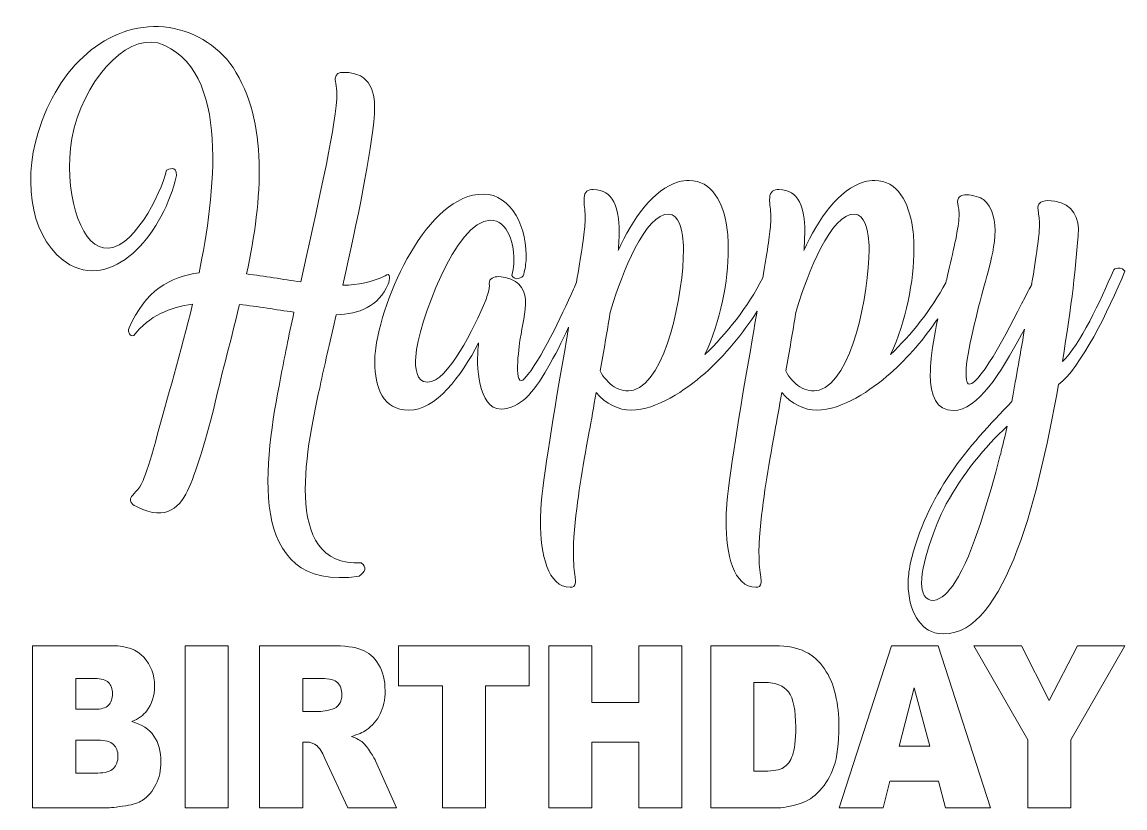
# Model space of a CAD drawing. Header units: inches. Extents: x 1.2 to 13.8, y -17.7 to -0.3.
# Drawn here: x 1.25 to 13.79, y -9.21 to -0.28 of the extents above; entities that cross this region are included whole.
import ezdxf

# ---------------------------------------------------------------- set-up
doc = ezdxf.new("R2010")
doc.units = ezdxf.units.IN
doc.header["$MEASUREMENT"] = 0
doc.layers.add('Layer 1', color=7, linetype='Continuous')

# ---------------------------------------------------------------- blocks, each defined once
blk = doc.blocks.new('block 3')
at = {"layer": 'Layer 1', "lineweight": 0}
for points in [[(11.67, -7.369), (12.263, -9.213), (11.752, -9.213), (11.673, -8.908), (11.118, -8.908), (11.041, -9.213), (10.543, -9.213), (11.137, -7.369), (11.67, -7.369)], [(11.572, -8.51), (11.397, -7.847), (11.225, -8.51), (11.572, -8.51)]]:
    blk.add_lwpolyline(points, dxfattribs=at)
blk = doc.blocks.new('block 4')
at = {"layer": 'Layer 1', "lineweight": 0}
for points, knots in [([(2.501, -8.232), (2.615, -8.263), (2.698, -8.318), (2.752, -8.396), (2.805, -8.473), (2.832, -8.571), (2.832, -8.688), (2.832, -8.784), (2.813, -8.87), (2.775, -8.946), (2.737, -9.022), (2.685, -9.083), (2.619, -9.127), (2.578, -9.155), (2.516, -9.175), (2.433, -9.187), (2.323, -9.204), (2.25, -9.213), (2.214, -9.213), (2.214, -9.213), (1.371, -9.213), (1.371, -9.213), (1.371, -9.213), (1.371, -7.369), (1.371, -7.369), (1.371, -7.369), (2.285, -7.369), (2.285, -7.369), (2.438, -7.369), (2.555, -7.413), (2.636, -7.501), (2.718, -7.589), (2.759, -7.698), (2.759, -7.828), (2.759, -7.937), (2.73, -8.03), (2.671, -8.108), (2.633, -8.16), (2.576, -8.201), (2.501, -8.232)], [0, 0, 0, 0, 1, 1, 1, 2, 2, 2, 3, 3, 3, 4, 4, 4, 5, 5, 5, 6, 6, 6, 7, 7, 7, 8, 8, 8, 9, 9, 9, 10, 10, 10, 11, 11, 11, 12, 12, 12, 13, 13, 13, 13]), ([(1.864, -8.092), (1.864, -8.092), (2.076, -8.092), (2.076, -8.092), (2.152, -8.092), (2.205, -8.077), (2.235, -8.046), (2.265, -8.015), (2.28, -7.971), (2.28, -7.913), (2.28, -7.86), (2.265, -7.818), (2.235, -7.788), (2.205, -7.757), (2.153, -7.742), (2.079, -7.742), (2.079, -7.742), (1.864, -7.742), (1.864, -7.742), (1.864, -7.742), (1.864, -8.092), (1.864, -8.092)], [0, 0, 0, 0, 1, 1, 1, 2, 2, 2, 3, 3, 3, 4, 4, 4, 5, 5, 5, 6, 6, 6, 7, 7, 7, 7]), ([(2.343, -8.624), (2.343, -8.569), (2.325, -8.526), (2.291, -8.493), (2.257, -8.459), (2.197, -8.443), (2.112, -8.443), (2.112, -8.443), (1.864, -8.443), (1.864, -8.443), (1.864, -8.443), (1.864, -8.816), (1.864, -8.816), (1.864, -8.816), (2.113, -8.816), (2.113, -8.816), (2.197, -8.816), (2.256, -8.799), (2.291, -8.764), (2.325, -8.729), (2.343, -8.683), (2.343, -8.624)], [0, 0, 0, 0, 1, 1, 1, 2, 2, 2, 3, 3, 3, 4, 4, 4, 5, 5, 5, 6, 6, 6, 7, 7, 7, 7])]:
    blk.add_open_spline(points, degree=3, knots=knots, dxfattribs=at)
blk = doc.blocks.new('block 7')
at = {"layer": 'Layer 1', "lineweight": 0}
for points, knots in [([(5.266, -4.049), (5.335, -3.399), (5.867, -2.236), (6.496, -2.236), (6.82, -2.236), (7.006, -2.634), (6.983, -2.992), (6.978, -3.054), (6.967, -3.112), (6.95, -3.167), (6.95, -3.167), (6.947, -3.17), (6.947, -3.17), (6.939, -3.183), (6.892, -3.199), (6.878, -3.199), (6.859, -3.199), (6.837, -3.186), (6.82, -3.16), (6.834, -3.115), (6.839, -3.073), (6.845, -3.028), (6.853, -2.808), (6.778, -2.533), (6.576, -2.533), (6.186, -2.533), (5.756, -3.706), (5.729, -4.084), (5.72, -4.207), (5.731, -4.375), (5.862, -4.375), (6.094, -4.375), (6.388, -3.758), (6.526, -3.441), (6.538, -3.393), (6.571, -3.328), (6.565, -3.251), (6.56, -3.193), (6.618, -3.176), (6.673, -3.173), (6.892, -3.196), (6.964, -3.299), (6.975, -3.435), (6.986, -3.574), (6.936, -3.742), (6.917, -3.881), (6.903, -3.968), (6.831, -4.475), (6.97, -4.33), (7.15, -4.12), (7.38, -3.635), (7.524, -3.315), (7.534, -3.289), (7.545, -3.263), (7.556, -3.237), (7.605, -2.948), (7.643, -2.707), (7.651, -2.585), (7.659, -2.495), (7.651, -2.42), (7.645, -2.362), (7.643, -2.327), (7.64, -2.301), (7.643, -2.278), (7.645, -2.207), (7.692, -2.184), (7.745, -2.184), (7.975, -2.184), (8.042, -2.398), (8.042, -2.656), (8.042, -2.701), (8.039, -2.753), (8.036, -2.802), (8.036, -2.824), (8.033, -2.86), (8.03, -2.879), (8.191, -2.514), (8.429, -2.184), (8.715, -2.097), (8.756, -2.084), (8.795, -2.081), (8.836, -2.081), (9.1, -2.081), (9.224, -2.336), (9.266, -2.614), (9.277, -2.685), (9.282, -2.769), (9.282, -2.86), (9.282, -3.222), (9.194, -3.681), (9.017, -4.059), (9.261, -3.823), (9.505, -3.522), (9.675, -3.188), (9.72, -2.921), (9.754, -2.7), (9.762, -2.585), (9.77, -2.495), (9.762, -2.42), (9.756, -2.362), (9.753, -2.327), (9.75, -2.301), (9.753, -2.278), (9.756, -2.207), (9.803, -2.184), (9.856, -2.184), (10.086, -2.184), (10.152, -2.398), (10.152, -2.656), (10.152, -2.701), (10.149, -2.753), (10.147, -2.802), (10.147, -2.824), (10.144, -2.86), (10.141, -2.879), (10.302, -2.514), (10.54, -2.184), (10.825, -2.097), (10.867, -2.084), (10.906, -2.081), (10.947, -2.081), (11.21, -2.081), (11.335, -2.336), (11.376, -2.614), (11.387, -2.685), (11.393, -2.769), (11.393, -2.86), (11.393, -3.222), (11.304, -3.681), (11.127, -4.059), (11.358, -3.836), (11.588, -3.556), (11.755, -3.245), (11.762, -3.216), (11.769, -3.188), (11.775, -3.16), (11.836, -2.902), (11.894, -2.653), (11.905, -2.511), (11.911, -2.443), (11.9, -2.398), (11.894, -2.365), (11.892, -2.349), (11.889, -2.339), (11.889, -2.32), (11.892, -2.262), (11.939, -2.243), (11.989, -2.243), (12.061, -2.243), (12.149, -2.275), (12.182, -2.297), (12.288, -2.381), (12.324, -2.546), (12.313, -2.711), (12.302, -2.879), (12.257, -3.044), (12.221, -3.17), (12.221, -3.17), (12.205, -3.231), (12.205, -3.231), (12.135, -3.48), (12.011, -3.965), (11.986, -4.22), (11.983, -4.314), (11.989, -4.395), (12.022, -4.395), (12.157, -4.395), (12.512, -3.697), (12.692, -3.335), (12.692, -3.335), (12.692, -3.338), (12.692, -3.338), (12.706, -3.312), (12.723, -3.286), (12.734, -3.26), (12.734, -3.26), (12.731, -3.264), (12.731, -3.264), (12.786, -2.934), (12.817, -2.695), (12.819, -2.621), (12.825, -2.546), (12.814, -2.491), (12.808, -2.446), (12.803, -2.42), (12.803, -2.401), (12.803, -2.388), (12.808, -2.33), (12.853, -2.314), (12.911, -2.31), (13.155, -2.31), (13.246, -2.449), (13.265, -2.627), (13.235, -3.067), (13.188, -3.493), (13.08, -4.139), (13.285, -3.946), (13.509, -3.458), (13.664, -3.096), (13.664, -3.096), (13.675, -3.086), (13.675, -3.086), (13.678, -3.086), (13.684, -3.086), (13.692, -3.083), (13.717, -3.076), (13.75, -3.067), (13.792, -3.112), (13.601, -3.571), (13.288, -4.211), (13.036, -4.401), (12.786, -5.817), (12.385, -7.329), (11.667, -7.229), (11.462, -7.2), (11.327, -6.97), (11.327, -6.666), (11.327, -6.592), (11.335, -6.518), (11.351, -6.44), (11.534, -5.649), (12.002, -5.106), (12.506, -4.595), (12.545, -4.369), (12.592, -4.11), (12.651, -3.771), (12.651, -3.771), (12.615, -3.832), (12.615, -3.832), (12.379, -4.269), (12.121, -4.695), (11.839, -4.695), (11.648, -4.695), (11.579, -4.53), (11.579, -4.288), (11.579, -4.246), (11.581, -4.201), (11.584, -4.156), (11.596, -4.008), (11.626, -3.832), (11.664, -3.652), (11.513, -3.873), (11.329, -4.094), (11.124, -4.275), (10.906, -4.463), (10.579, -4.692), (10.288, -4.692), (10.147, -4.692), (9.997, -4.621), (9.889, -4.492), (9.861, -4.656), (9.836, -4.808), (9.811, -4.934), (9.731, -5.387), (9.676, -5.668), (9.637, -6.136), (9.631, -6.201), (9.631, -6.256), (9.631, -6.308), (9.631, -6.437), (9.642, -6.531), (9.651, -6.586), (9.654, -6.615), (9.656, -6.624), (9.656, -6.65), (9.651, -6.696), (9.626, -6.705), (9.595, -6.705), (9.341, -6.705), (9.257, -6.327), (9.257, -5.956), (9.257, -5.891), (9.26, -5.817), (9.266, -5.752), (9.302, -5.351), (9.443, -4.527), (9.554, -3.891), (9.572, -3.782), (9.591, -3.674), (9.61, -3.568), (9.45, -3.815), (9.244, -4.071), (9.014, -4.275), (8.795, -4.463), (8.468, -4.692), (8.177, -4.692), (8.036, -4.692), (7.886, -4.621), (7.778, -4.492), (7.751, -4.656), (7.726, -4.808), (7.701, -4.934), (7.62, -5.387), (7.565, -5.668), (7.526, -6.136), (7.521, -6.201), (7.521, -6.256), (7.521, -6.308), (7.521, -6.437), (7.532, -6.531), (7.54, -6.586), (7.543, -6.615), (7.546, -6.624), (7.546, -6.65), (7.54, -6.696), (7.515, -6.705), (7.485, -6.705), (7.23, -6.705), (7.147, -6.327), (7.147, -5.956), (7.147, -5.891), (7.15, -5.817), (7.155, -5.752), (7.191, -5.351), (7.332, -4.527), (7.443, -3.891), (7.451, -3.844), (7.459, -3.797), (7.467, -3.75), (7.317, -4.071), (7.139, -4.405), (6.983, -4.553), (6.909, -4.624), (6.798, -4.679), (6.698, -4.679), (6.435, -4.679), (6.413, -4.175), (6.441, -3.958), (6.441, -3.949), (6.441, -3.955), (6.443, -3.926), (6.244, -4.311), (5.959, -4.692), (5.648, -4.692), (5.358, -4.692), (5.263, -4.437), (5.263, -4.143), (5.263, -4.117), (5.263, -4.078), (5.266, -4.049)], [0, 0, 0, 0, 1, 1, 1, 2, 2, 2, 3, 3, 3, 4, 4, 4, 5, 5, 5, 6, 6, 6, 7, 7, 7, 8, 8, 8, 9, 9, 9, 10, 10, 10, 11, 11, 11, 12, 12, 12, 13, 13, 13, 14, 14, 14, 15, 15, 15, 16, 16, 16, 17, 17, 17, 18, 18, 18, 19, 19, 19, 20, 20, 20, 21, 21, 21, 22, 22, 22, 23, 23, 23, 24, 24, 24, 25, 25, 25, 26, 26, 26, 27, 27, 27, 28, 28, 28, 29, 29, 29, 30, 30, 30, 31, 31, 31, 32, 32, 32, 33, 33, 33, 34, 34, 34, 35, 35, 35, 36, 36, 36, 37, 37, 37, 38, 38, 38, 39, 39, 39, 40, 40, 40, 41, 41, 41, 42, 42, 42, 43, 43, 43, 44, 44, 44, 45, 45, 45, 46, 46, 46, 47, 47, 47, 48, 48, 48, 49, 49, 49, 50, 50, 50, 51, 51, 51, 52, 52, 52, 53, 53, 53, 54, 54, 54, 55, 55, 55, 56, 56, 56, 57, 57, 57, 58, 58, 58, 59, 59, 59, 60, 60, 60, 61, 61, 61, 62, 62, 62, 63, 63, 63, 64, 64, 64, 65, 65, 65, 66, 66, 66, 67, 67, 67, 68, 68, 68, 69, 69, 69, 70, 70, 70, 71, 71, 71, 72, 72, 72, 73, 73, 73, 74, 74, 74, 75, 75, 75, 76, 76, 76, 77, 77, 77, 78, 78, 78, 79, 79, 79, 80, 80, 80, 81, 81, 81, 82, 82, 82, 83, 83, 83, 84, 84, 84, 85, 85, 85, 86, 86, 86, 87, 87, 87, 88, 88, 88, 89, 89, 89, 90, 90, 90, 91, 91, 91, 92, 92, 92, 93, 93, 93, 94, 94, 94, 95, 95, 95, 96, 96, 96, 97, 97, 97, 98, 98, 98, 99, 99, 99, 100, 100, 100, 101, 101, 101, 102, 102, 102, 103, 103, 103, 104, 104, 104, 105, 105, 105, 106, 106, 106, 107, 107, 107, 108, 108, 108, 109, 109, 109, 110, 110, 110, 111, 111, 111, 112, 112, 112, 113, 113, 113, 113]), ([(7.825, -4.246), (7.903, -4.395), (8.05, -4.505), (8.205, -4.463), (8.576, -4.366), (8.773, -3.357), (8.773, -2.866), (8.773, -2.808), (8.767, -2.753), (8.762, -2.711), (8.748, -2.588), (8.695, -2.43), (8.557, -2.469), (8.291, -2.537), (8.028, -3.264), (7.936, -3.597), (7.903, -3.803), (7.867, -4.02), (7.825, -4.246)], [0, 0, 0, 0, 1, 1, 1, 2, 2, 2, 3, 3, 3, 4, 4, 4, 5, 5, 5, 6, 6, 6, 6]), ([(9.936, -4.246), (10.014, -4.395), (10.16, -4.505), (10.316, -4.463), (10.687, -4.366), (10.883, -3.357), (10.883, -2.866), (10.883, -2.808), (10.878, -2.753), (10.872, -2.711), (10.858, -2.588), (10.806, -2.43), (10.667, -2.469), (10.401, -2.537), (10.138, -3.264), (10.047, -3.597), (10.014, -3.803), (9.978, -4.02), (9.936, -4.246)], [0, 0, 0, 0, 1, 1, 1, 2, 2, 2, 3, 3, 3, 4, 4, 4, 5, 5, 5, 6, 6, 6, 6]), ([(12.454, -4.873), (12.196, -5.109), (11.95, -5.419), (11.759, -5.758), (11.678, -5.914), (11.479, -6.385), (11.479, -6.657), (11.479, -6.77), (11.518, -6.854), (11.617, -6.854), (11.703, -6.841), (11.786, -6.763), (11.858, -6.65), (12.074, -6.317), (12.249, -5.674), (12.371, -5.216), (12.393, -5.138), (12.407, -5.06), (12.426, -4.996), (12.426, -4.996), (12.426, -4.999), (12.426, -4.999), (12.426, -4.999), (12.454, -4.873), (12.454, -4.873)], [0, 0, 0, 0, 1, 1, 1, 2, 2, 2, 3, 3, 3, 4, 4, 4, 5, 5, 5, 6, 6, 6, 7, 7, 7, 8, 8, 8, 8])]:
    blk.add_open_spline(points, degree=3, knots=knots, dxfattribs=at)
blk = doc.blocks.new('block 9')
at = {"layer": 'Layer 1', "lineweight": 0}
for points, knots in [([(9.811, -9.213), (9.811, -9.213), (9.085, -9.213), (9.085, -9.213), (9.085, -9.213), (9.085, -7.369), (9.085, -7.369), (9.085, -7.369), (9.811, -7.369), (9.811, -7.369), (9.954, -7.369), (10.069, -7.391), (10.157, -7.437), (10.245, -7.482), (10.318, -7.547), (10.376, -7.632), (10.433, -7.716), (10.475, -7.815), (10.501, -7.927), (10.527, -8.04), (10.54, -8.159), (10.54, -8.284), (10.54, -8.481), (10.52, -8.634), (10.482, -8.743), (10.443, -8.851), (10.39, -8.942), (10.322, -9.016), (10.253, -9.089), (10.18, -9.138), (10.102, -9.162), (9.995, -9.196), (9.898, -9.213), (9.811, -9.213)], [0, 0, 0, 0, 1, 1, 1, 2, 2, 2, 3, 3, 3, 4, 4, 4, 5, 5, 5, 6, 6, 6, 7, 7, 7, 8, 8, 8, 9, 9, 9, 10, 10, 10, 11, 11, 11, 11]), ([(9.693, -8.794), (9.795, -8.794), (9.868, -8.781), (9.911, -8.754), (9.954, -8.728), (9.988, -8.682), (10.012, -8.616), (10.037, -8.55), (10.049, -8.443), (10.049, -8.296), (10.049, -8.1), (10.022, -7.967), (9.967, -7.894), (9.912, -7.822), (9.822, -7.786), (9.695, -7.786), (9.695, -7.786), (9.574, -7.786), (9.574, -7.786), (9.574, -7.786), (9.574, -8.794), (9.574, -8.794), (9.574, -8.794), (9.693, -8.794), (9.693, -8.794)], [0, 0, 0, 0, 1, 1, 1, 2, 2, 2, 3, 3, 3, 4, 4, 4, 5, 5, 5, 6, 6, 6, 7, 7, 7, 8, 8, 8, 8])]:
    blk.add_open_spline(points, degree=3, knots=knots, dxfattribs=at)
blk = doc.blocks.new('block 11')
at = {"layer": 'Layer 1', "lineweight": 0}
for points, knots in [([(4.444, -9.213), (4.444, -9.213), (3.953, -9.213), (3.953, -9.213), (3.953, -9.213), (3.953, -7.369), (3.953, -7.369), (3.953, -7.369), (4.767, -7.369), (4.767, -7.369), (4.918, -7.369), (5.034, -7.384), (5.113, -7.414), (5.193, -7.444), (5.257, -7.5), (5.306, -7.582), (5.355, -7.664), (5.38, -7.763), (5.38, -7.881), (5.38, -7.983), (5.361, -8.071), (5.324, -8.145), (5.286, -8.22), (5.235, -8.28), (5.169, -8.326), (5.128, -8.355), (5.07, -8.38), (4.998, -8.399), (5.056, -8.422), (5.098, -8.444), (5.125, -8.467), (5.143, -8.482), (5.169, -8.514), (5.203, -8.564), (5.237, -8.613), (5.26, -8.651), (5.271, -8.678), (5.271, -8.678), (5.508, -9.213), (5.508, -9.213), (5.508, -9.213), (4.956, -9.213), (4.956, -9.213), (4.956, -9.213), (4.695, -8.649), (4.695, -8.649), (4.662, -8.576), (4.632, -8.529), (4.607, -8.507), (4.571, -8.479), (4.531, -8.464), (4.487, -8.464), (4.487, -8.464), (4.444, -8.464), (4.444, -8.464), (4.444, -8.464), (4.444, -9.213), (4.444, -9.213)], [0, 0, 0, 0, 1, 1, 1, 2, 2, 2, 3, 3, 3, 4, 4, 4, 5, 5, 5, 6, 6, 6, 7, 7, 7, 8, 8, 8, 9, 9, 9, 10, 10, 10, 11, 11, 11, 12, 12, 12, 13, 13, 13, 14, 14, 14, 15, 15, 15, 16, 16, 16, 17, 17, 17, 18, 18, 18, 19, 19, 19, 19]), ([(4.444, -8.116), (4.444, -8.116), (4.65, -8.116), (4.65, -8.116), (4.672, -8.116), (4.715, -8.107), (4.779, -8.091), (4.811, -8.083), (4.838, -8.064), (4.858, -8.033), (4.879, -8.002), (4.889, -7.966), (4.889, -7.926), (4.889, -7.866), (4.873, -7.821), (4.841, -7.789), (4.808, -7.757), (4.747, -7.741), (4.658, -7.741), (4.658, -7.741), (4.444, -7.741), (4.444, -7.741), (4.444, -7.741), (4.444, -8.116), (4.444, -8.116)], [0, 0, 0, 0, 1, 1, 1, 2, 2, 2, 3, 3, 3, 4, 4, 4, 5, 5, 5, 6, 6, 6, 7, 7, 7, 8, 8, 8, 8])]:
    blk.add_open_spline(points, degree=3, knots=knots, dxfattribs=at)

msp = doc.modelspace()

# ---------------------------------------------------------------- linework, layer by layer
at = {"layer": 'Layer 1', "lineweight": 0}
for points in [[(3.596, -7.369), (3.107, -7.369), (3.107, -9.213), (3.596, -9.213), (3.596, -7.369)], [(6.52, -7.824), (7.018, -7.824), (7.018, -7.369), (5.534, -7.369), (5.534, -7.824), (6.032, -7.824), (6.032, -9.213), (6.52, -9.213), (6.52, -7.824)], [(7.242, -7.369), (7.242, -9.213), (7.73, -9.213), (7.73, -8.467), (8.264, -8.467), (8.264, -9.213), (8.754, -9.213), (8.754, -7.369), (8.264, -7.369), (8.264, -8.014), (7.73, -8.014), (7.73, -7.369), (7.242, -7.369)], [(13.252, -7.369), (12.932, -7.991), (12.614, -7.369), (12.072, -7.369), (12.687, -8.44), (12.687, -9.213), (13.177, -9.213), (13.177, -8.44), (13.791, -7.369), (13.252, -7.369)]]:
    msp.add_lwpolyline(points, dxfattribs=at)
msp.add_open_spline([(1.796, -3.041), (2.336, -3.322), (2.867, -2.65), (3.009, -2.026), (3.006, -1.897), (2.915, -1.961), (2.895, -1.965), (2.834, -2.236), (2.496, -2.911), (2.178, -2.847), (1.909, -2.808), (1.718, -2.188), (1.82, -1.603), (1.937, -0.966), (2.416, -0.43), (2.798, -0.517), (3.646, -0.801), (3.438, -2.275), (3.266, -3.131), (2.934, -3.173), (2.651, -3.335), (2.471, -3.758), (2.446, -3.8), (2.482, -3.865), (2.524, -3.842), (2.701, -3.619), (2.934, -3.519), (3.192, -3.487), (3.061, -4.03), (2.903, -4.553), (2.768, -5.057), (2.712, -5.258), (2.662, -5.413), (2.629, -5.49), (2.582, -5.603), (2.507, -5.652), (2.488, -5.687), (2.471, -5.733), (2.51, -5.771), (2.568, -5.794), (2.892, -5.962), (3.061, -5.787), (3.153, -5.568), (3.247, -5.354), (3.355, -4.986), (3.449, -4.602), (3.527, -4.256), (3.635, -3.878), (3.723, -3.49), (3.934, -3.513), (4.144, -3.551), (4.344, -3.577), (4.286, -3.845), (4.233, -4.104), (4.191, -4.33), (4.014, -5.245), (3.765, -6.77), (5.086, -6.579), (5.155, -6.524), (5.175, -6.482), (5.108, -6.427), (4.18, -6.473), (4.499, -5.057), (4.651, -4.375), (4.701, -4.136), (4.762, -3.878), (4.823, -3.609), (5.089, -3.6), (5.302, -3.513), (5.416, -3.26), (5.435, -3.212), (5.446, -3.115), (5.38, -3.164), (5.236, -3.238), (5.072, -3.27), (4.898, -3.273), (5.064, -2.53), (5.225, -1.784), (5.258, -1.325), (5.274, -1.092), (5.222, -0.853), (4.912, -0.853), (4.859, -0.853), (4.817, -0.866), (4.812, -0.921), (4.809, -0.956), (4.84, -1.034), (4.831, -1.154), (4.804, -1.551), (4.604, -2.407), (4.421, -3.235), (4.216, -3.206), (4.009, -3.167), (3.806, -3.144), (3.987, -2.281), (4.056, -1.415), (3.651, -0.798), (3.474, -0.536), (3.18, -0.368), (2.865, -0.336), (2.222, -0.281), (1.657, -0.795), (1.435, -1.535), (1.253, -2.133), (1.363, -2.779), (1.796, -3.041)], degree=3, knots=[0, 0, 0, 0, 1, 1, 1, 2, 2, 2, 3, 3, 3, 4, 4, 4, 5, 5, 5, 6, 6, 6, 7, 7, 7, 8, 8, 8, 9, 9, 9, 10, 10, 10, 11, 11, 11, 12, 12, 12, 13, 13, 13, 14, 14, 14, 15, 15, 15, 16, 16, 16, 17, 17, 17, 18, 18, 18, 19, 19, 19, 20, 20, 20, 21, 21, 21, 22, 22, 22, 23, 23, 23, 24, 24, 24, 25, 25, 25, 26, 26, 26, 27, 27, 27, 28, 28, 28, 29, 29, 29, 30, 30, 30, 31, 31, 31, 32, 32, 32, 33, 33, 33, 34, 34, 34, 35, 35, 35, 35], dxfattribs=at)

# ---------------------------------------------------------------- block references
at = {"layer": 'Layer 1'}
for name in ['block 7', 'block 4', 'block 11', 'block 9', 'block 3']:
    msp.add_blockref(name, (0, 0), dxfattribs=at)

doc.saveas('drawing.dxf')
